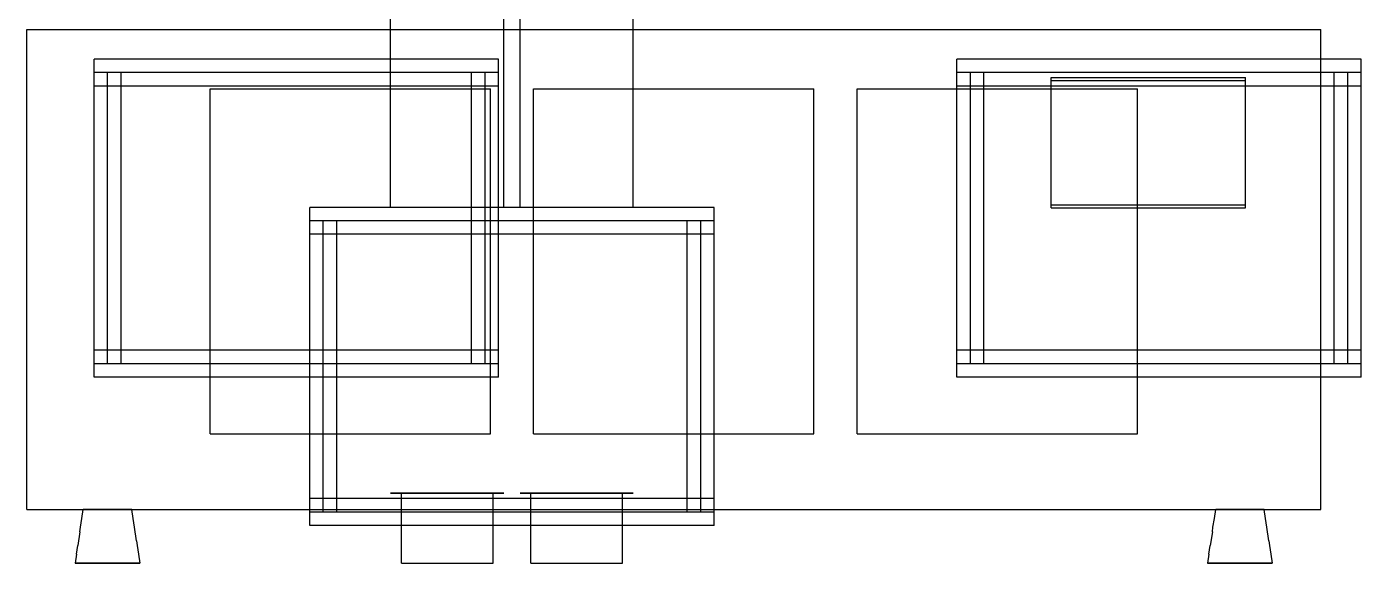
# Model space of a CAD drawing. Header units: millimetres. Extents: x -610 to 577, y -771 to 522.
# Drawn here: x -319.6 to -72.1, y 5 to 104.5 of the extents above; entities that cross this region are included whole.
import ezdxf

# ---------------------------------------------------------------- set-up
doc = ezdxf.new("R2010")
doc.units = ezdxf.units.MM
doc.layers.add('HIDDEN', color=8, linetype='Continuous')
doc.layers.add('VISIBLE', color=7, linetype='Continuous')

msp = doc.modelspace()

# ---------------------------------------------------------------- linework, layer by layer
at = {"layer": 'HIDDEN'}
for points in [[(-319.6, 104), (-79.6, 104)], [(-319.6, 15), (-319.6, 104)], [(-252.1, 104), (-231.1, 104)], [(-228.1, 104), (-207.1, 104)], [(-79.6, 15), (-79.6, 104)], [(-232.1, 98.5), (-307.1, 98.5)], [(-307.1, 93.5), (-307.1, 98.5)], [(-232.1, 98.5), (-307.1, 98.5)], [(-307.1, 93.5), (-307.1, 98.5)], [(-232.1, 93.5), (-232.1, 98.5)], [(-232.1, 93.5), (-232.1, 98.5)], [(-79.6, 98.5), (-147.1, 98.5)], [(-147.1, 93.5), (-147.1, 98.5)], [(-72.1, 98.5), (-147.1, 98.5)], [(-147.1, 93.5), (-147.1, 98.5)], [(-72.1, 93.5), (-72.1, 98.5)], [(-302.1, 96), (-307.1, 96)], [(-307.1, 42), (-307.1, 96)], [(-302.1, 96), (-307.1, 96)], [(-307.1, 42), (-307.1, 96)], [(-234.6, 96), (-304.6, 96)], [(-304.6, 42), (-304.6, 96)], [(-234.6, 96), (-304.6, 96)], [(-304.6, 42), (-304.6, 96)], [(-302.1, 42), (-302.1, 96)], [(-302.1, 42), (-302.1, 96)], [(-232.1, 96), (-237.1, 96)], [(-237.1, 42), (-237.1, 96)], [(-232.1, 96), (-237.1, 96)], [(-237.1, 42), (-237.1, 96)], [(-234.6, 42), (-234.6, 96)], [(-234.6, 42), (-234.6, 96)], [(-232.1, 42), (-232.1, 96)], [(-232.1, 42), (-232.1, 96)], [(-142.1, 96), (-147.1, 96)], [(-147.1, 42), (-147.1, 96)], [(-142.1, 96), (-147.1, 96)], [(-147.1, 42), (-147.1, 96)], [(-74.6, 96), (-144.6, 96)], [(-144.6, 42), (-144.6, 96)], [(-74.6, 96), (-144.6, 96)], [(-144.6, 42), (-144.6, 96)], [(-142.1, 42), (-142.1, 96)], [(-142.1, 42), (-142.1, 96)], [(-129.6, 94.54), (-129.6, 95.07)], [(-129.6, 94.54), (-93.6, 94.54)], [(-129.6, 70.93), (-129.6, 94.54)], [(-93.6, 94.54), (-93.6, 95.07)], [(-93.6, 70.93), (-93.6, 94.54)], [(-72.1, 96), (-77.1, 96)], [(-77.1, 42), (-77.1, 96)], [(-74.6, 42), (-74.6, 96)], [(-74.6, 42), (-74.6, 96)], [(-72.1, 42), (-72.1, 96)], [(-232.1, 93.5), (-307.1, 93.5)], [(-232.1, 93.5), (-307.1, 93.5)], [(-285.6, 93), (-233.6, 93)], [(-285.6, 29), (-285.6, 93)], [(-252.1, 93), (-233.6, 93)], [(-233.6, 29), (-233.6, 93)], [(-233.6, 29), (-233.6, 93)], [(-225.6, 93), (-207.1, 93)], [(-225.6, 93), (-173.6, 93)], [(-225.6, 29), (-225.6, 93)], [(-225.6, 29), (-225.6, 93)], [(-173.6, 29), (-173.6, 93)], [(-165.6, 93), (-113.6, 93)], [(-165.6, 29), (-165.6, 93)], [(-79.6, 93.5), (-147.1, 93.5)], [(-72.1, 93.5), (-147.1, 93.5)], [(-129.6, 93), (-113.6, 93)], [(-113.6, 29), (-113.6, 93)], [(-113.6, 70.93), (-113.6, 93)], [(-192.1, 71), (-267.1, 71)], [(-267.1, 66), (-267.1, 71)], [(-192.1, 66), (-192.1, 71)], [(-262.1, 68.5), (-267.1, 68.5)], [(-267.1, 14.5), (-267.1, 68.5)], [(-194.6, 68.5), (-264.6, 68.5)], [(-264.6, 14.5), (-264.6, 68.5)], [(-194.6, 68.5), (-264.6, 68.5)], [(-264.6, 14.5), (-264.6, 68.5)], [(-262.1, 14.5), (-262.1, 68.5)], [(-192.1, 68.5), (-197.1, 68.5)], [(-197.1, 14.5), (-197.1, 68.5)], [(-194.6, 14.5), (-194.6, 68.5)], [(-194.6, 14.5), (-194.6, 68.5)], [(-192.1, 14.5), (-192.1, 68.5)], [(-192.1, 66), (-267.1, 66)], [(-232.1, 44.5), (-307.1, 44.5)], [(-307.1, 39.5), (-307.1, 44.5)], [(-232.1, 44.5), (-307.1, 44.5)], [(-307.1, 39.5), (-307.1, 44.5)], [(-232.1, 39.5), (-232.1, 44.5)], [(-232.1, 39.5), (-232.1, 44.5)], [(-79.6, 44.5), (-147.1, 44.5)], [(-147.1, 39.5), (-147.1, 44.5)], [(-72.1, 44.5), (-147.1, 44.5)], [(-147.1, 39.5), (-147.1, 44.5)], [(-72.1, 39.5), (-72.1, 44.5)], [(-302.1, 42), (-307.1, 42)], [(-302.1, 42), (-307.1, 42)], [(-234.6, 42), (-304.6, 42)], [(-234.6, 42), (-304.6, 42)], [(-232.1, 42), (-237.1, 42)], [(-232.1, 42), (-237.1, 42)], [(-142.1, 42), (-147.1, 42)], [(-142.1, 42), (-147.1, 42)], [(-74.6, 42), (-144.6, 42)], [(-74.6, 42), (-144.6, 42)], [(-72.1, 42), (-77.1, 42)], [(-232.1, 39.5), (-307.1, 39.5)], [(-232.1, 39.5), (-307.1, 39.5)], [(-79.6, 39.5), (-147.1, 39.5)], [(-72.1, 39.5), (-147.1, 39.5)], [(-285.6, 29), (-233.6, 29)], [(-267.1, 29), (-233.6, 29)], [(-225.6, 29), (-192.1, 29)], [(-225.6, 29), (-173.6, 29)], [(-165.6, 29), (-113.6, 29)], [(-252.1, 18), (-252.02, 18)], [(-252.02, 18), (-252.1, 18)], [(-252.02, 18), (-251.41, 18)], [(-251.41, 18), (-252.02, 18)], [(-251.41, 18), (-250.24, 18)], [(-250.24, 18), (-251.41, 18)], [(-250.24, 18), (-248.56, 18)], [(-248.56, 18), (-250.24, 18)], [(-250.1, 18), (-233.1, 18)], [(-250.1, 18), (-233.1, 18)], [(-250.1, 5), (-250.1, 18)], [(-250.1, 12), (-250.1, 18)], [(-248.56, 18), (-246.48, 18)], [(-246.48, 18), (-248.56, 18)], [(-246.48, 18), (-244.11, 18)], [(-244.11, 18), (-246.48, 18)], [(-244.11, 18), (-241.6, 18)], [(-241.6, 18), (-244.11, 18)], [(-239.08, 18), (-241.6, 18)], [(-241.6, 18), (-239.08, 18)], [(-236.72, 18), (-239.08, 18)], [(-239.08, 18), (-236.72, 18)], [(-234.63, 18), (-236.72, 18)], [(-236.72, 18), (-234.63, 18)], [(-232.95, 18), (-234.63, 18)], [(-234.63, 18), (-232.95, 18)], [(-233.1, 5), (-233.1, 18)], [(-233.1, 12), (-233.1, 18)], [(-231.78, 18), (-232.95, 18)], [(-232.95, 18), (-231.78, 18)], [(-231.17, 18), (-231.78, 18)], [(-231.78, 18), (-231.17, 18)], [(-231.1, 18), (-231.17, 18)], [(-231.17, 18), (-231.1, 18)], [(-228.1, 18), (-228.02, 18)], [(-228.02, 18), (-228.1, 18)], [(-228.02, 18), (-227.41, 18)], [(-227.41, 18), (-228.02, 18)], [(-227.41, 18), (-226.24, 18)], [(-226.24, 18), (-227.41, 18)], [(-226.24, 18), (-224.56, 18)], [(-224.56, 18), (-226.24, 18)], [(-226.1, 18), (-209.1, 18)], [(-226.1, 18), (-209.1, 18)], [(-226.1, 5), (-226.1, 18)], [(-226.1, 12), (-226.1, 18)], [(-224.56, 18), (-222.48, 18)], [(-222.48, 18), (-224.56, 18)], [(-222.48, 18), (-220.11, 18)], [(-220.11, 18), (-222.48, 18)], [(-220.11, 18), (-217.6, 18)], [(-217.6, 18), (-220.11, 18)], [(-215.08, 18), (-217.6, 18)], [(-217.6, 18), (-215.08, 18)], [(-212.72, 18), (-215.08, 18)], [(-215.08, 18), (-212.72, 18)], [(-210.63, 18), (-212.72, 18)], [(-212.72, 18), (-210.63, 18)], [(-208.95, 18), (-210.63, 18)], [(-210.63, 18), (-208.95, 18)], [(-209.1, 5), (-209.1, 18)], [(-209.1, 12), (-209.1, 18)], [(-207.78, 18), (-208.95, 18)], [(-208.95, 18), (-207.78, 18)], [(-207.17, 18), (-207.78, 18)], [(-207.78, 18), (-207.17, 18)], [(-207.1, 18), (-207.17, 18)], [(-207.17, 18), (-207.1, 18)], [(-319.6, 15), (-79.6, 15)], [(-309.1, 15), (-309.06, 15)], [(-309.06, 15), (-309.1, 15)], [(-309.1, 15), (-309.06, 15)], [(-309.06, 15), (-309.1, 15)], [(-309.06, 15), (-308.8, 15)], [(-308.8, 15), (-309.06, 15)], [(-309.06, 15), (-308.8, 15)], [(-308.8, 15), (-309.06, 15)], [(-308.8, 15), (-308.3, 15)], [(-308.3, 15), (-308.8, 15)], [(-308.8, 15), (-308.3, 15)], [(-308.3, 15), (-308.8, 15)], [(-308.3, 15), (-307.58, 15)], [(-307.58, 15), (-308.3, 15)], [(-308.3, 15), (-307.58, 15)], [(-307.58, 15), (-308.3, 15)], [(-307.58, 15), (-306.69, 15)], [(-306.69, 15), (-307.58, 15)], [(-307.58, 15), (-306.69, 15)], [(-306.69, 15), (-307.58, 15)], [(-306.69, 15), (-305.67, 15)], [(-305.67, 15), (-306.69, 15)], [(-306.69, 15), (-305.67, 15)], [(-305.67, 15), (-306.69, 15)], [(-305.67, 15), (-304.6, 15)], [(-304.6, 15), (-305.67, 15)], [(-305.67, 15), (-304.6, 15)], [(-304.6, 15), (-305.67, 15)], [(-303.52, 15), (-304.6, 15)], [(-304.6, 15), (-303.52, 15)], [(-303.52, 15), (-304.6, 15)], [(-304.6, 15), (-303.52, 15)], [(-302.5, 15), (-303.52, 15)], [(-303.52, 15), (-302.5, 15)], [(-302.5, 15), (-303.52, 15)], [(-303.52, 15), (-302.5, 15)], [(-301.61, 15), (-302.5, 15)], [(-302.5, 15), (-301.61, 15)], [(-301.61, 15), (-302.5, 15)], [(-302.5, 15), (-301.61, 15)], [(-300.89, 15), (-301.61, 15)], [(-301.61, 15), (-300.89, 15)], [(-300.89, 15), (-301.61, 15)], [(-301.61, 15), (-300.89, 15)], [(-300.39, 15), (-300.89, 15)], [(-300.89, 15), (-300.39, 15)], [(-300.39, 15), (-300.89, 15)], [(-300.89, 15), (-300.39, 15)], [(-300.13, 15), (-300.39, 15)], [(-300.39, 15), (-300.13, 15)], [(-300.13, 15), (-300.39, 15)], [(-300.39, 15), (-300.13, 15)], [(-300.1, 15), (-300.13, 15)], [(-300.13, 15), (-300.1, 15)], [(-300.1, 15), (-300.13, 15)], [(-300.13, 15), (-300.1, 15)], [(-192.1, 17), (-267.1, 17)], [(-267.1, 12), (-267.1, 17)], [(-267.1, 15), (-192.1, 15)], [(-192.1, 12), (-192.1, 17)], [(-99.1, 15), (-99.06, 15)], [(-99.06, 15), (-99.1, 15)], [(-99.1, 15), (-99.06, 15)], [(-99.06, 15), (-99.1, 15)], [(-99.06, 15), (-98.8, 15)], [(-98.8, 15), (-99.06, 15)], [(-99.06, 15), (-98.8, 15)], [(-98.8, 15), (-99.06, 15)], [(-98.8, 15), (-98.3, 15)], [(-98.3, 15), (-98.8, 15)], [(-98.8, 15), (-98.3, 15)], [(-98.3, 15), (-98.8, 15)], [(-98.3, 15), (-97.58, 15)], [(-97.58, 15), (-98.3, 15)], [(-98.3, 15), (-97.58, 15)], [(-97.58, 15), (-98.3, 15)], [(-97.58, 15), (-96.69, 15)], [(-96.69, 15), (-97.58, 15)], [(-97.58, 15), (-96.69, 15)], [(-96.69, 15), (-97.58, 15)], [(-96.69, 15), (-95.67, 15)], [(-95.67, 15), (-96.69, 15)], [(-96.69, 15), (-95.67, 15)], [(-95.67, 15), (-96.69, 15)], [(-95.67, 15), (-94.6, 15)], [(-94.6, 15), (-95.67, 15)], [(-95.67, 15), (-94.6, 15)], [(-94.6, 15), (-95.67, 15)], [(-93.52, 15), (-94.6, 15)], [(-94.6, 15), (-93.52, 15)], [(-93.52, 15), (-94.6, 15)], [(-94.6, 15), (-93.52, 15)], [(-92.5, 15), (-93.52, 15)], [(-93.52, 15), (-92.5, 15)], [(-92.5, 15), (-93.52, 15)], [(-93.52, 15), (-92.5, 15)], [(-91.61, 15), (-92.5, 15)], [(-92.5, 15), (-91.61, 15)], [(-91.61, 15), (-92.5, 15)], [(-92.5, 15), (-91.61, 15)], [(-90.89, 15), (-91.61, 15)], [(-91.61, 15), (-90.89, 15)], [(-90.89, 15), (-91.61, 15)], [(-91.61, 15), (-90.89, 15)], [(-90.39, 15), (-90.89, 15)], [(-90.89, 15), (-90.39, 15)], [(-90.39, 15), (-90.89, 15)], [(-90.89, 15), (-90.39, 15)], [(-90.13, 15), (-90.39, 15)], [(-90.39, 15), (-90.13, 15)], [(-90.13, 15), (-90.39, 15)], [(-90.39, 15), (-90.13, 15)], [(-90.1, 15), (-90.13, 15)], [(-90.13, 15), (-90.1, 15)], [(-90.1, 15), (-90.13, 15)], [(-90.13, 15), (-90.1, 15)], [(-262.1, 14.5), (-267.1, 14.5)], [(-194.6, 14.5), (-264.6, 14.5)], [(-194.6, 14.5), (-264.6, 14.5)], [(-192.1, 14.5), (-197.1, 14.5)], [(-192.1, 12), (-267.1, 12)], [(-310.6, 5), (-310.55, 5)], [(-310.55, 5), (-310.6, 5)], [(-310.55, 5), (-310.6, 5)], [(-310.55, 5), (-310.21, 5)], [(-310.21, 5), (-310.55, 5)], [(-310.21, 5), (-310.55, 5)], [(-310.21, 5), (-309.53, 5)], [(-309.53, 5), (-310.21, 5)], [(-309.53, 5), (-310.21, 5)], [(-309.53, 5), (-308.57, 5)], [(-308.57, 5), (-309.53, 5)], [(-308.57, 5), (-309.53, 5)], [(-308.57, 5), (-307.38, 5)], [(-307.38, 5), (-308.57, 5)], [(-307.38, 5), (-308.57, 5)], [(-307.38, 5), (-306.03, 5)], [(-306.03, 5), (-307.38, 5)], [(-306.03, 5), (-307.38, 5)], [(-306.03, 5), (-304.6, 5)], [(-304.6, 5), (-306.03, 5)], [(-304.6, 5), (-306.03, 5)], [(-303.16, 5), (-304.6, 5)], [(-304.6, 5), (-303.16, 5)], [(-303.16, 5), (-304.6, 5)], [(-301.81, 5), (-303.16, 5)], [(-303.16, 5), (-301.81, 5)], [(-301.81, 5), (-303.16, 5)], [(-300.62, 5), (-301.81, 5)], [(-301.81, 5), (-300.62, 5)], [(-300.62, 5), (-301.81, 5)], [(-299.66, 5), (-300.62, 5)], [(-300.62, 5), (-299.66, 5)], [(-299.66, 5), (-300.62, 5)], [(-298.99, 5), (-299.66, 5)], [(-299.66, 5), (-298.99, 5)], [(-298.99, 5), (-299.66, 5)], [(-298.64, 5), (-298.99, 5)], [(-298.99, 5), (-298.64, 5)], [(-298.64, 5), (-298.99, 5)], [(-298.6, 5), (-298.64, 5)], [(-298.64, 5), (-298.6, 5)], [(-298.6, 5), (-298.64, 5)], [(-250.1, 5), (-233.1, 5)], [(-226.1, 5), (-209.1, 5)], [(-100.6, 5), (-100.55, 5)], [(-100.55, 5), (-100.6, 5)], [(-100.55, 5), (-100.6, 5)], [(-100.55, 5), (-100.21, 5)], [(-100.21, 5), (-100.55, 5)], [(-100.21, 5), (-100.55, 5)], [(-100.21, 5), (-99.53, 5)], [(-99.53, 5), (-100.21, 5)], [(-99.53, 5), (-100.21, 5)], [(-99.53, 5), (-98.57, 5)], [(-98.57, 5), (-99.53, 5)], [(-98.57, 5), (-99.53, 5)], [(-98.57, 5), (-97.38, 5)], [(-97.38, 5), (-98.57, 5)], [(-97.38, 5), (-98.57, 5)], [(-97.38, 5), (-96.03, 5)], [(-96.03, 5), (-97.38, 5)], [(-96.03, 5), (-97.38, 5)], [(-96.03, 5), (-94.6, 5)], [(-94.6, 5), (-96.03, 5)], [(-94.6, 5), (-96.03, 5)], [(-93.16, 5), (-94.6, 5)], [(-94.6, 5), (-93.16, 5)], [(-93.16, 5), (-94.6, 5)], [(-91.81, 5), (-93.16, 5)], [(-93.16, 5), (-91.81, 5)], [(-91.81, 5), (-93.16, 5)], [(-90.62, 5), (-91.81, 5)], [(-91.81, 5), (-90.62, 5)], [(-90.62, 5), (-91.81, 5)], [(-89.66, 5), (-90.62, 5)], [(-90.62, 5), (-89.66, 5)], [(-89.66, 5), (-90.62, 5)], [(-88.99, 5), (-89.66, 5)], [(-89.66, 5), (-88.99, 5)], [(-88.99, 5), (-89.66, 5)], [(-88.64, 5), (-88.99, 5)], [(-88.99, 5), (-88.64, 5)], [(-88.64, 5), (-88.99, 5)], [(-88.6, 5), (-88.64, 5)], [(-88.64, 5), (-88.6, 5)], [(-88.6, 5), (-88.64, 5)]]:
    msp.add_lwpolyline(points, dxfattribs=at)
at = {"layer": 'VISIBLE'}
for points in [[(-252.1, 71), (-252.1, 116.06)], [(-207.1, 71), (-207.1, 116.06)], [(-231.1, 71), (-231.1, 108.03)], [(-228.1, 71), (-228.1, 108.03)], [(-319.6, 104), (-252.1, 104)], [(-319.6, 15), (-319.6, 104)], [(-231.1, 104), (-228.1, 104)], [(-207.1, 104), (-79.6, 104)], [(-79.6, 15), (-79.6, 104)], [(-72.1, 98.5), (-79.6, 98.5)], [(-72.1, 93.5), (-72.1, 98.5)], [(-129.6, 95.07), (-93.6, 95.07)], [(-129.6, 71.46), (-129.6, 95.07)], [(-93.6, 71.46), (-93.6, 95.07)], [(-72.1, 96), (-77.1, 96)], [(-77.1, 42), (-77.1, 96)], [(-72.1, 42), (-72.1, 96)], [(-285.6, 93), (-252.1, 93)], [(-285.6, 29), (-285.6, 93)], [(-207.1, 93), (-173.6, 93)], [(-173.6, 29), (-173.6, 93)], [(-165.6, 93), (-129.6, 93)], [(-165.6, 29), (-165.6, 93)], [(-72.1, 93.5), (-79.6, 93.5)], [(-192.1, 71), (-267.1, 71)], [(-267.1, 66), (-267.1, 71)], [(-192.1, 66), (-192.1, 71)], [(-129.6, 71.46), (-93.6, 71.46)], [(-129.6, 70.93), (-129.6, 71.46)], [(-129.6, 70.93), (-93.6, 70.93)], [(-113.6, 29), (-113.6, 70.93)], [(-93.6, 70.93), (-93.6, 71.46)], [(-262.1, 68.5), (-267.1, 68.5)], [(-267.1, 14.5), (-267.1, 68.5)], [(-262.1, 14.5), (-262.1, 68.5)], [(-192.1, 68.5), (-197.1, 68.5)], [(-197.1, 14.5), (-197.1, 68.5)], [(-192.1, 14.5), (-192.1, 68.5)], [(-192.1, 66), (-267.1, 66)], [(-72.1, 44.5), (-79.6, 44.5)], [(-72.1, 39.5), (-72.1, 44.5)], [(-72.1, 42), (-77.1, 42)], [(-72.1, 39.5), (-79.6, 39.5)], [(-285.6, 29), (-267.1, 29)], [(-192.1, 29), (-173.6, 29)], [(-165.6, 29), (-113.6, 29)], [(-319.6, 15), (-267.1, 15)], [(-309.35, 13.33), (-309.1, 15)], [(-299.85, 13.33), (-300.1, 15)], [(-192.1, 17), (-267.1, 17)], [(-267.1, 12), (-267.1, 17)], [(-192.1, 12), (-192.1, 17)], [(-192.1, 15), (-79.6, 15)], [(-99.35, 13.33), (-99.1, 15)], [(-89.85, 13.33), (-90.1, 15)], [(-309.6, 11.67), (-309.35, 13.33)], [(-299.6, 11.67), (-299.85, 13.33)], [(-262.1, 14.5), (-267.1, 14.5)], [(-192.1, 14.5), (-197.1, 14.5)], [(-99.6, 11.67), (-99.35, 13.33)], [(-89.6, 11.67), (-89.85, 13.33)], [(-309.72, 10.82), (-310.1, 8.33)], [(-309.72, 10.82), (-309.6, 11.67)], [(-299.22, 9.18), (-299.6, 11.67)], [(-192.1, 12), (-267.1, 12)], [(-250.1, 5), (-250.1, 12)], [(-233.1, 5), (-233.1, 12)], [(-226.1, 5), (-226.1, 12)], [(-209.1, 5), (-209.1, 12)], [(-99.72, 10.82), (-100.1, 8.33)], [(-99.72, 10.82), (-99.6, 11.67)], [(-89.22, 9.18), (-89.6, 11.67)], [(-310.35, 6.67), (-310.1, 8.33)], [(-299.22, 9.18), (-299.1, 8.33)], [(-299.1, 8.33), (-298.85, 6.67)], [(-100.35, 6.67), (-100.1, 8.33)], [(-89.22, 9.18), (-89.1, 8.33)], [(-89.1, 8.33), (-88.85, 6.67)], [(-310.35, 6.67), (-310.6, 5)], [(-310.6, 5), (-310.55, 5)], [(-310.55, 5), (-310.21, 5)], [(-310.21, 5), (-309.53, 5)], [(-309.53, 5), (-308.57, 5)], [(-308.57, 5), (-307.38, 5)], [(-307.38, 5), (-306.03, 5)], [(-306.03, 5), (-304.6, 5)], [(-304.6, 5), (-303.16, 5)], [(-303.16, 5), (-301.81, 5)], [(-301.81, 5), (-300.62, 5)], [(-300.62, 5), (-299.66, 5)], [(-299.66, 5), (-298.99, 5)], [(-298.99, 5), (-298.64, 5)], [(-298.85, 6.67), (-298.6, 5)], [(-298.64, 5), (-298.6, 5)], [(-250.1, 5), (-233.1, 5)], [(-226.1, 5), (-209.1, 5)], [(-100.35, 6.67), (-100.6, 5)], [(-100.6, 5), (-100.55, 5)], [(-100.55, 5), (-100.21, 5)], [(-100.21, 5), (-99.53, 5)], [(-99.53, 5), (-98.57, 5)], [(-98.57, 5), (-97.38, 5)], [(-97.38, 5), (-96.03, 5)], [(-96.03, 5), (-94.6, 5)], [(-94.6, 5), (-93.16, 5)], [(-93.16, 5), (-91.81, 5)], [(-91.81, 5), (-90.62, 5)], [(-90.62, 5), (-89.66, 5)], [(-89.66, 5), (-88.99, 5)], [(-88.99, 5), (-88.64, 5)], [(-88.85, 6.67), (-88.6, 5)], [(-88.64, 5), (-88.6, 5)]]:
    msp.add_lwpolyline(points, dxfattribs=at)

doc.saveas('drawing.dxf')
